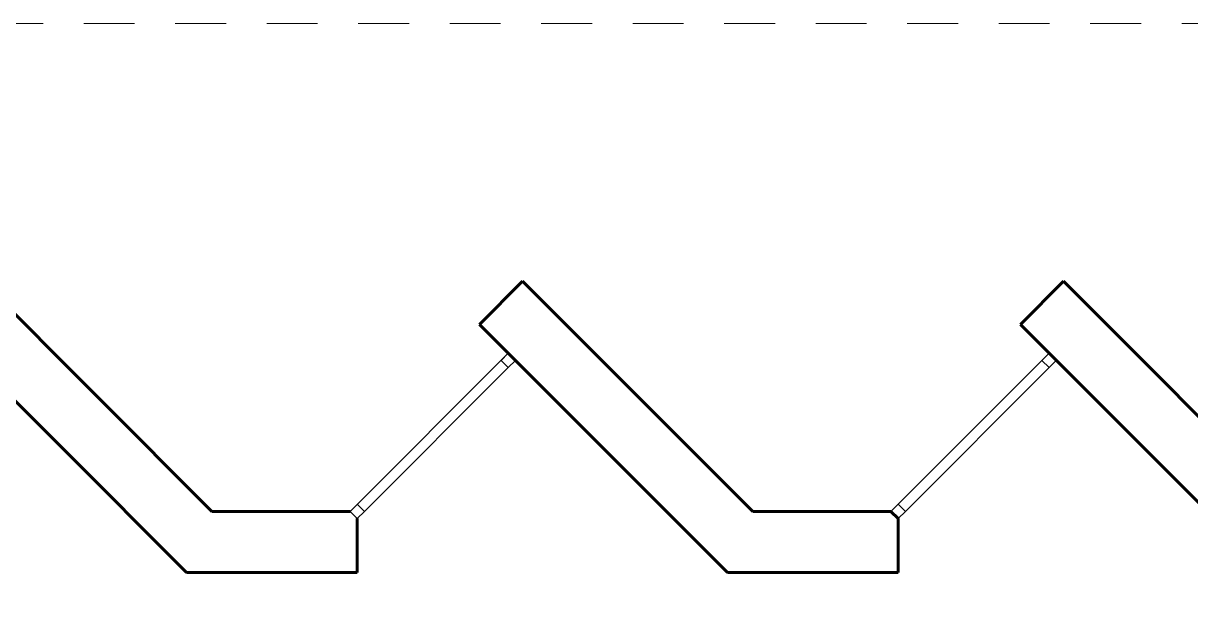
# Model space of a CAD drawing. Header units: metres. Extents: x 28 to 239, y -1 to 113.
# Drawn here: x 73.005 to 75.876, y 90.485 to 91.897 of the extents above; entities that cross this region are included whole.
import ezdxf

# ---------------------------------------------------------------- set-up
doc = ezdxf.new("R2010")
doc.units = ezdxf.units.M
doc.linetypes.add('DASHED2', pattern=[0.375, 0.25, -0.125])
doc.linetypes.add('HIDDEN2', pattern=[0.1875, 0.125, -0.0625])
for name, color, linetype, lineweight in [('GRAFO 4', 7, 'Continuous', 30), ('Muros el', 144, 'Continuous', 60), ('proyecciones', 1, 'DASHED2', 5), ('Vanos', 140, 'Continuous', 5)]:
    doc.layers.add(name, color=color, linetype=linetype, lineweight=lineweight)

msp = doc.modelspace()

# ---------------------------------------------------------------- linework, layer by layer
at = {"layer": 'GRAFO 4', "linetype": 'Continuous'}
for p, q in [((73.8091, 90.6969), (73.8267, 90.6792)), ((75.1391, 90.6969), (75.1568, 90.6792))]:
    msp.add_line(p, q, dxfattribs=at)
at = {"layer": 'Muros el', "ltscale": 0.05}
for p, q in [((75.1391, 90.6969), (75.1568, 90.6792)), ((73.8267, 90.6792), (73.8267, 90.5469)), ((75.1568, 90.6792), (75.1568, 90.5469)), ((73.4069, 90.5469), (73.8267, 90.5469))]:
    msp.add_line(p, q, dxfattribs=at)
for points in [[(73.469, 90.6969), (72.9033, 91.2626)], [(74.2333, 91.2626), (74.1273, 91.1565)], [(74.799, 90.6969), (74.2333, 91.2626)], [(75.5634, 91.2626), (75.4573, 91.1565)], [(76.129, 90.6969), (75.5634, 91.2626)], [(72.7972, 91.1565), (73.4069, 90.5469)], [(74.1273, 91.1565), (74.7369, 90.5469)], [(75.4573, 91.1565), (76.129, 90.4848)], [(73.8091, 90.6969), (73.469, 90.6969)], [(74.799, 90.6969), (75.1391, 90.6969)], [(74.7369, 90.5469), (75.1568, 90.5469)]]:
    msp.add_lwpolyline(points, dxfattribs=at)
at = {"layer": 'proyecciones', "linetype": 'HIDDEN2'}
msp.add_lwpolyline([(86.329, 90.6969), (86.329, 91.8969), (57.529, 91.8969), (57.529, 90.6969)], dxfattribs=at)
at = {"layer": 'Vanos', "color": 7, "linetype": 'Continuous'}
for p, q in [((73.8091, 90.6969), (74.198, 91.0858)), ((74.198, 91.0858), (74.1803, 91.0681)), ((74.1803, 91.0681), (74.198, 91.0505)), ((74.198, 91.0858), (74.2157, 91.0681)), ((74.198, 91.0505), (74.2157, 91.0681)), ((75.1391, 90.6969), (75.528, 91.0858)), ((75.528, 91.0858), (75.5103, 91.0682)), ((75.5103, 91.0682), (75.528, 91.0505)), ((75.528, 91.0858), (75.5457, 91.0682)), ((75.528, 91.0505), (75.5457, 91.0682)), ((73.8444, 90.6969), (74.198, 91.0505)), ((75.1744, 90.6969), (75.528, 91.0505)), ((73.8444, 90.6969), (73.8267, 90.7146)), ((75.1744, 90.6969), (75.1568, 90.7146)), ((73.8267, 90.6792), (73.8444, 90.6969)), ((75.1568, 90.6792), (75.1744, 90.6969))]:
    msp.add_line(p, q, dxfattribs=at)

doc.saveas('drawing.dxf')
